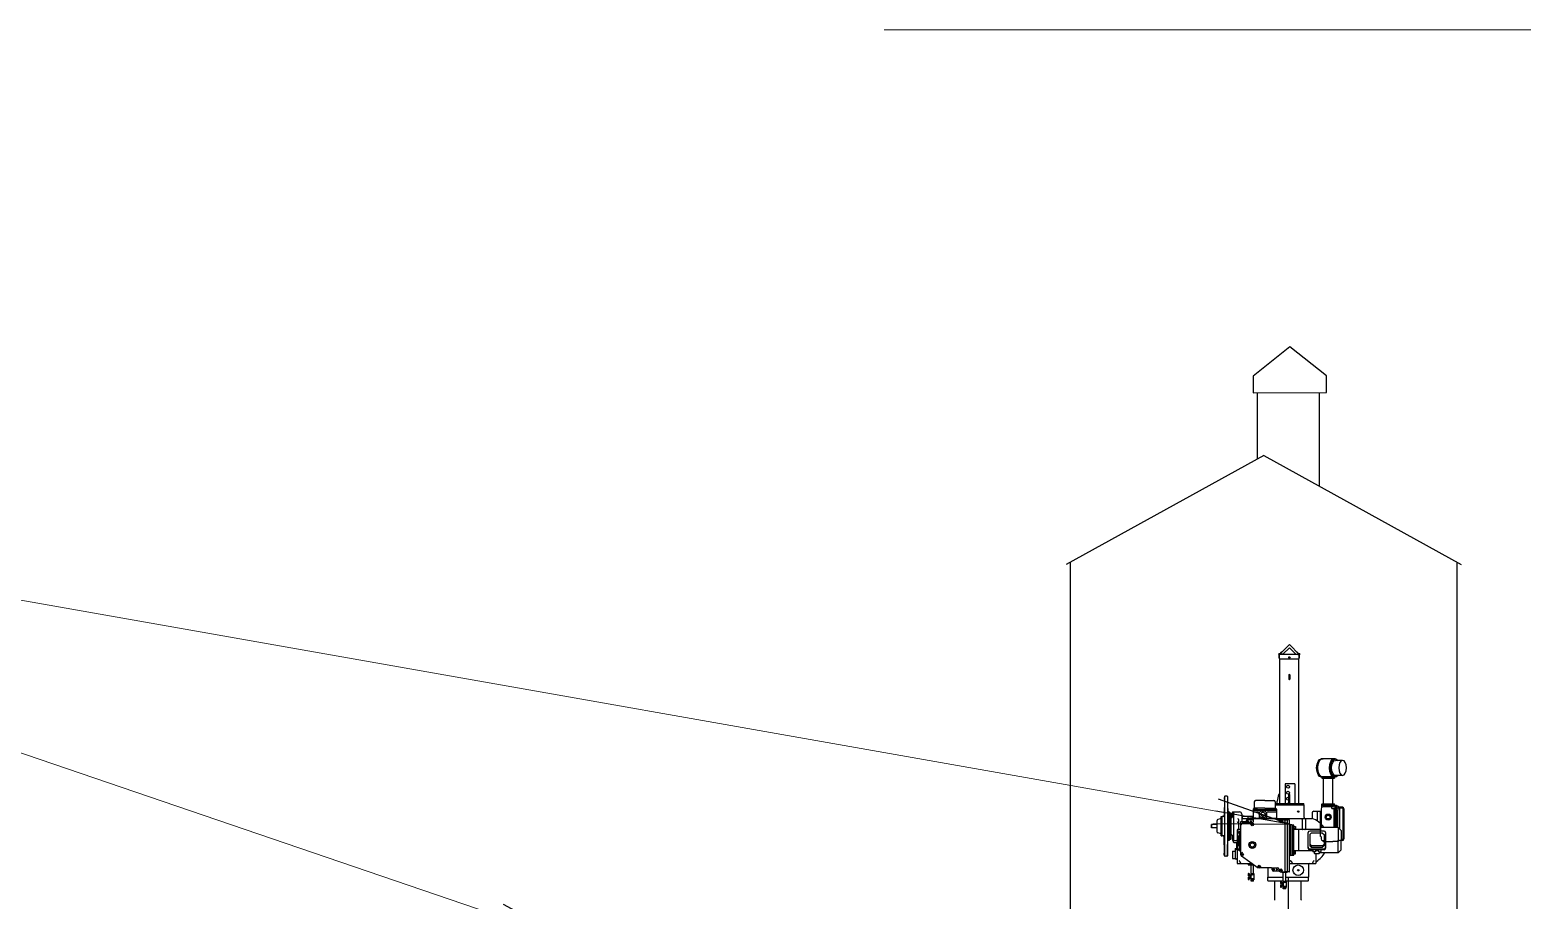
# Model space of a CAD drawing. Header units: millimetres. Extents: x -2078669 to -1085629, y -5987148 to 310365.
# Drawn here: x -1650778 to -1625985, y -4333259 to -4318796 of the extents above; entities that cross this region are included whole.
import ezdxf

# ---------------------------------------------------------------- set-up
doc = ezdxf.new("R2010")
doc.units = ezdxf.units.MM
doc.header["$LTSCALE"] = 500
doc.linetypes.add('SXF_一点短鎖線', pattern=[9.25, 6, -1.5, 0.25, -1.5])
for name, color, linetype, lineweight in [('D-BYP-STRA', 1, 'Continuous', 25), ('D-BYP-STRC', 1, 'Continuous', 13), ('D-TTL-LINE', 7, 'Continuous', 13)]:
    doc.layers.add(name, color=color, linetype=linetype, lineweight=lineweight)
doc.styles.add('MS ゴシック', font='MS Gothic.ttf')
doc.dimstyles.new('DIM-500-F', dxfattribs={"dimscale": 500, "dimtxt": 3.5, "dimasz": 2.5, "dimexe": 0, "dimexo": 2, "dimgap": 0.8, "dimtad": 1, "dimdec": 0, "dimzin": 0, "dimdsep": 46, "dimtxsty": 'MS ゴシック', "dimblk": 'OPEN', "dimcen": 0.1, "dimclrd": 256, "dimclre": 256, "dimclrt": 256, "dimaunit": 1, "dimadec": 4, "dimazin": 0, "dimtfac": 1, "dimtdec": 0, "dimtmove": 2, "dimatfit": 3, "dimldrblk": 'OPEN', "dimfxl": 1, "dimtolj": 1, "dimtzin": 0, "dimlwd": -1, "dimlwe": -1, "dimarcsym": 2})

# ---------------------------------------------------------------- blocks, each defined once
blk = doc.blocks.new('_Open')
at = {"color": 0, "linetype": 'ByBlock', "lineweight": -2}
for p, q in [((-1, 0.167), (0, 0)), ((-1, -0.167), (0, 0)), ((0, 0), (-1, 0))]:
    blk.add_line(p, q, dxfattribs=at)

msp = doc.modelspace()

# ---------------------------------------------------------------- linework, layer by layer
at = {"layer": 'D-BYP-STRA'}
for p, q in [((-1629846.9, -4324062.4, 708000), (-1630455.5, -4324552, 708000)), ((-1629235.5, -4324548.7, 708000), (-1629846.9, -4324062.4, 708000)), ((-1630455.5, -4324552, 708000), (-1630455.5, -4324827, 708000)), ((-1629234.8, -4324823.7, 708000), (-1629235.5, -4324548.7, 708000)), ((-1630455.5, -4324827, 708000), (-1629234.8, -4324823.7, 708000)), ((-1630388.7, -4324826.8, 708000), (-1630388.8, -4325932.1, 708000)), ((-1629358.7, -4324824.6, 708000), (-1629358.8, -4326384.9, 708000)), ((-1630278.5, -4325870.3, 708000), (-1633558.5, -4327683.4, 708000)), ((-1630278.5, -4325870.3, 708000), (-1626998.5, -4327683.4, 708000)), ((-1633490.9, -4334149.6, 708000), (-1633490.9, -4327646.1, 708000)), ((-1627065.9, -4334149.6, 708000), (-1627065.9, -4327646.1, 708000)), ((-1629853.2, -4329010.9, 708000), (-1630017, -4329174.6, 708000)), ((-1630017, -4329174.6, 708000), (-1629975.4, -4329133, 708000)), ((-1630016.2, -4329169.2, 708000), (-1629977.6, -4329130.8, 708000)), ((-1629977.6, -4329130.8, 708000), (-1629975.4, -4329133, 708000)), ((-1629853.2, -4329063.9, 708000), (-1629958.9, -4329169.6, 708000)), ((-1629853.2, -4329010.9, 708000), (-1629689.5, -4329174.6, 708000)), ((-1629853.2, -4329063.9, 708000), (-1629747.5, -4329169.6, 708000)), ((-1629728.9, -4329130.8, 708000), (-1629731.1, -4329133, 708000)), ((-1629689.5, -4329174.6, 708000), (-1629731.1, -4329133, 708000)), ((-1629690.2, -4329169.2, 708000), (-1629728.9, -4329130.8, 708000)), ((-1630020, -4329233.4, 708000), (-1630020, -4329177.2, 708000)), ((-1630017, -4329233.4, 708000), (-1630020, -4329233.4, 708000)), ((-1629992, -4329174.6, 708000), (-1630017, -4329174.6, 708000)), ((-1630017, -4329249.6, 708000), (-1630017, -4329174.6, 708000)), ((-1630017, -4329233.4, 708000), (-1630017, -4329174.8, 708000)), ((-1630017, -4329249.6, 708000), (-1629689.5, -4329249.6, 708000)), ((-1629958.9, -4329169.6, 708000), (-1630011.9, -4329169.6, 708000)), ((-1629697, -4329174.6, 708000), (-1630009.5, -4329174.6, 708000)), ((-1630009.5, -4331652.1, 708000), (-1630009.5, -4329249.6, 708000)), ((-1629987, -4329169.6, 708000), (-1629992, -4329174.6, 708000)), ((-1629747.5, -4329169.6, 708000), (-1629694.5, -4329169.6, 708000)), ((-1629719.5, -4329169.6, 708000), (-1629714.5, -4329174.6, 708000)), ((-1629714.5, -4329174.6, 708000), (-1629689.5, -4329174.6, 708000)), ((-1629697, -4331652.1, 708000), (-1629697, -4329249.6, 708000)), ((-1629689.5, -4329249.6, 708000), (-1629689.5, -4329174.6, 708000)), ((-1629689.5, -4329233.4, 708000), (-1629689.5, -4329174.8, 708000)), ((-1629689.5, -4329233.4, 708000), (-1629686.5, -4329233.4, 708000)), ((-1629686.5, -4329233.4, 708000), (-1629686.5, -4329177.2, 708000)), ((-1629860.7, -4329512.1, 708000), (-1629860.7, -4329587.1, 708000)), ((-1629845.7, -4329512.1, 708000), (-1629845.7, -4329587.1, 708000)), ((-1630017.5, -4330693.4, 708000), (-1630017.5, -4331155.9, 708000)), ((-1630009.5, -4330693.4, 708000), (-1630017.5, -4330693.4, 708000)), ((-1630009.5, -4331155.9, 708000), (-1630009.5, -4330693.4, 708000)), ((-1629305.6, -4330908.5, 708000), (-1629322.4, -4330908.5, 708000)), ((-1629084.8, -4330911, 708000), (-1629305.6, -4330911, 708000)), ((-1628967.9, -4330936, 708000), (-1629088.5, -4330936, 708000)), ((-1630017.5, -4331155.9, 708000), (-1630009.5, -4331155.9, 708000)), ((-1629762.5, -4331324.6, 708000), (-1629925, -4331324.6, 708000)), ((-1629925, -4331324.6, 708000), (-1629925, -4331674.6, 708000)), ((-1629762.5, -4331324.6, 708000), (-1629762.5, -4331674.6, 708000)), ((-1629305.6, -4331213.5, 708000), (-1629323, -4331213.5, 708000)), ((-1629313.2, -4331216, 708000), (-1629313.2, -4331213.5, 708000)), ((-1629313.2, -4331216, 708000), (-1629103.2, -4331216, 708000)), ((-1629313.2, -4331216, 708000), (-1629103.2, -4331216, 708000)), ((-1629313.2, -4331216, 708000), (-1629313.2, -4331231, 708000)), ((-1629310.7, -4331233.5, 708000), (-1629208.2, -4331233.5, 708000)), ((-1629084.8, -4331211, 708000), (-1629305.6, -4331211, 708000)), ((-1629283.2, -4331658.4, 708000), (-1629283.2, -4331235.9, 708000)), ((-1629208.2, -4331233.5, 708000), (-1629105.7, -4331233.5, 708000)), ((-1629133.2, -4331658.4, 708000), (-1629133.2, -4331235.9, 708000)), ((-1629103.2, -4331216, 708000), (-1629103.2, -4331211, 708000)), ((-1629103.2, -4331216, 708000), (-1629103.2, -4331231, 708000)), ((-1628967.9, -4331186, 708000), (-1629088.5, -4331186, 708000)), ((-1630935.7, -4331555.1, 708000), (-1630935.7, -4331584.9, 708000)), ((-1630935.7, -4331555.1, 708000), (-1630930.7, -4331555.1, 708000)), ((-1630935.7, -4331584.9, 708000), (-1630930.7, -4331584.9, 708000)), ((-1630928.7, -4331585.9, 708000), (-1630934.9, -4331848.8, 708000)), ((-1630928.2, -4331537.9, 708000), (-1630928.2, -4332508.2, 708000)), ((-1630890.7, -4331530.4, 708000), (-1630920.7, -4331530.4, 708000)), ((-1630883.2, -4331537.9, 708000), (-1630883.2, -4332522.9, 708000)), ((-1630883.2, -4331590.4, 708000), (-1630875.7, -4331867.9, 708000)), ((-1630435.7, -4331627.1, 708000), (-1630435.7, -4331725.8, 708000)), ((-1630262, -4331604.6, 708000), (-1630413.2, -4331604.6, 708000)), ((-1630262, -4331604.6, 708000), (-1630110.7, -4331604.6, 708000)), ((-1630088.2, -4331627.1, 708000), (-1630088.2, -4331725.8, 708000)), ((-1630034.5, -4331502.1, 708000), (-1630057, -4331614.6, 708000)), ((-1630057, -4331652.1, 708000), (-1630057, -4331614.6, 708000)), ((-1630009.5, -4331502.1, 708000), (-1630034.5, -4331502.1, 708000)), ((-1629860.7, -4331652.1, 708000), (-1629860.7, -4331502.1, 708000)), ((-1629845.7, -4331502.1, 708000), (-1629860.7, -4331502.1, 708000)), ((-1629845.7, -4331614.6, 708000), (-1629860.7, -4331614.6, 708000)), ((-1629845.7, -4331652.1, 708000), (-1629845.7, -4331502.1, 708000)), ((-1630985.7, -4332192.9, 708000), (-1630985.7, -4331867.9, 708000)), ((-1630985.7, -4331867.9, 708000), (-1630970.7, -4331867.9, 708000)), ((-1630970.7, -4332192.9, 708000), (-1630970.7, -4331867.9, 708000)), ((-1630928.2, -4331867.9, 708000), (-1630970.7, -4331867.9, 708000)), ((-1630875.7, -4331867.9, 708000), (-1630883.2, -4331867.9, 708000)), ((-1630868.2, -4332267.9, 708000), (-1630868.2, -4331792.9, 708000)), ((-1630853.2, -4331792.9, 708000), (-1630868.2, -4331792.9, 708000)), ((-1630868.2, -4331875.4, 708000), (-1630868.2, -4332185.4, 708000)), ((-1630853.2, -4331792.9, 708000), (-1630853.2, -4332267.9, 708000)), ((-1630840.7, -4331814.1, 708000), (-1630838.2, -4331811.6, 708000)), ((-1630840.7, -4331814.1, 708000), (-1630840.7, -4332246.6, 708000)), ((-1630828.2, -4331811.6, 708000), (-1630838.2, -4331811.6, 708000)), ((-1630825.7, -4331814.1, 708000), (-1630828.2, -4331811.6, 708000)), ((-1630825.7, -4331814.1, 708000), (-1630825.7, -4332246.6, 708000)), ((-1630798.2, -4331876.6, 708000), (-1630798.2, -4331797.9, 708000)), ((-1630793.2, -4331792.9, 708000), (-1630778.2, -4331792.9, 708000)), ((-1630780.7, -4331792.9, 708000), (-1630780.7, -4332267.9, 708000)), ((-1630780.7, -4331792.9, 708000), (-1630680.7, -4331792.9, 708000)), ((-1630643.2, -4331830.4, 708000), (-1630643.2, -4331864.6, 708000)), ((-1630643.2, -4331864.6, 708000), (-1630643.2, -4331959.6, 708000)), ((-1630635.7, -4331872.1, 708000), (-1630632, -4331872.1, 708000)), ((-1630624.5, -4331862.1, 708000), (-1630455.7, -4331862.1, 708000)), ((-1630624.5, -4331864.6, 708000), (-1630624.5, -4331862.1, 708000)), ((-1630537, -4331862.1, 708000), (-1630455.7, -4331862.1, 708000)), ((-1630537, -4331887.1, 708000), (-1630537, -4331862.1, 708000)), ((-1630455.7, -4331744.6, 708000), (-1630455.7, -4331767.1, 708000)), ((-1630068.2, -4331767.1, 708000), (-1630455.7, -4331767.1, 708000)), ((-1630213.2, -4331767.1, 708000), (-1630455.7, -4331767.1, 708000)), ((-1630455.7, -4331767.1, 708000), (-1630455.7, -4331899.6, 708000)), ((-1630453.2, -4331742.1, 708000), (-1630399.4, -4331742.1, 708000)), ((-1630448.2, -4331792.1, 708000), (-1630380.7, -4331792.1, 708000)), ((-1630444.7, -4331740.2, 708000), (-1630437.3, -4331730.3, 708000)), ((-1630262, -4331729.6, 708000), (-1630435.7, -4331729.6, 708000)), ((-1630433.2, -4331754.6, 708000), (-1630262, -4331754.6, 708000)), ((-1630392.7, -4331735.2, 708000), (-1630401.7, -4331752, 708000)), ((-1630355.7, -4331817.1, 708000), (-1630355.7, -4331899.6, 708000)), ((-1630342.6, -4331829.6, 708000), (-1630341.5, -4331827.8, 708000)), ((-1630341.5, -4331831.5, 708000), (-1630342.6, -4331829.6, 708000)), ((-1630341.5, -4331827.8, 708000), (-1630340.4, -4331825.9, 708000)), ((-1630340.4, -4331833.4, 708000), (-1630341.5, -4331831.5, 708000)), ((-1630336.1, -4331825.9, 708000), (-1630340.4, -4331825.9, 708000)), ((-1630336.1, -4331833.4, 708000), (-1630340.4, -4331833.4, 708000)), ((-1630336.1, -4331825.9, 708000), (-1630335, -4331827.8, 708000)), ((-1630335, -4331831.5, 708000), (-1630336.1, -4331833.4, 708000)), ((-1630335, -4331827.8, 708000), (-1630333.9, -4331829.6, 708000)), ((-1630333.9, -4331829.6, 708000), (-1630335, -4331831.5, 708000)), ((-1630297, -4331782.5, 708000), (-1630295.1, -4331781.4, 708000)), ((-1630297, -4331786.8, 708000), (-1630297, -4331782.5, 708000)), ((-1630295.1, -4331787.9, 708000), (-1630297, -4331786.8, 708000)), ((-1630297, -4331872.5, 708000), (-1630295.1, -4331871.4, 708000)), ((-1630297, -4331872.5, 708000), (-1630297, -4331876.8, 708000)), ((-1630295.1, -4331877.9, 708000), (-1630297, -4331876.8, 708000)), ((-1630295.1, -4331781.4, 708000), (-1630293.2, -4331780.3, 708000)), ((-1630293.2, -4331789, 708000), (-1630295.1, -4331787.9, 708000)), ((-1630295.1, -4331871.4, 708000), (-1630293.2, -4331870.3, 708000)), ((-1630293.2, -4331879, 708000), (-1630295.1, -4331877.9, 708000)), ((-1630293.2, -4331780.3, 708000), (-1630291.4, -4331781.4, 708000)), ((-1630291.4, -4331787.9, 708000), (-1630293.2, -4331789, 708000)), ((-1630293.2, -4331870.3, 708000), (-1630291.4, -4331871.4, 708000)), ((-1630291.4, -4331877.9, 708000), (-1630293.2, -4331879, 708000)), ((-1630291.4, -4331781.4, 708000), (-1630289.5, -4331782.5, 708000)), ((-1630289.5, -4331786.8, 708000), (-1630291.4, -4331787.9, 708000)), ((-1630291.4, -4331871.4, 708000), (-1630289.5, -4331872.5, 708000)), ((-1630289.5, -4331876.8, 708000), (-1630291.4, -4331877.9, 708000)), ((-1630289.5, -4331786.8, 708000), (-1630289.5, -4331782.5, 708000)), ((-1630289.5, -4331872.5, 708000), (-1630289.5, -4331876.8, 708000)), ((-1630262, -4331729.6, 708000), (-1630088.2, -4331729.6, 708000)), ((-1630090.7, -4331754.6, 708000), (-1630262, -4331754.6, 708000)), ((-1630252.6, -4331829.6, 708000), (-1630251.5, -4331827.8, 708000)), ((-1630251.5, -4331831.5, 708000), (-1630252.6, -4331829.6, 708000)), ((-1630251.5, -4331827.8, 708000), (-1630250.4, -4331825.9, 708000)), ((-1630250.4, -4331833.4, 708000), (-1630251.5, -4331831.5, 708000)), ((-1630250.4, -4331825.9, 708000), (-1630246.1, -4331825.9, 708000)), ((-1630250.4, -4331833.4, 708000), (-1630246.1, -4331833.4, 708000)), ((-1630246.1, -4331825.9, 708000), (-1630245, -4331827.8, 708000)), ((-1630245, -4331831.5, 708000), (-1630246.1, -4331833.4, 708000)), ((-1630245, -4331827.8, 708000), (-1630243.9, -4331829.6, 708000)), ((-1630243.9, -4331829.6, 708000), (-1630245, -4331831.5, 708000)), ((-1630230.7, -4331817.1, 708000), (-1630230.7, -4331899.6, 708000)), ((-1630205.7, -4331792.1, 708000), (-1630075.7, -4331792.1, 708000)), ((-1630131.2, -4331735.2, 708000), (-1630122.3, -4331752, 708000)), ((-1630070.7, -4331742.1, 708000), (-1630124.5, -4331742.1, 708000)), ((-1630088.2, -4331652.1, 708000), (-1629613.2, -4331652.1, 708000)), ((-1630088.2, -4331674.6, 708000), (-1629613.2, -4331674.6, 708000)), ((-1630088.2, -4331674.6, 708000), (-1629613.2, -4331674.6, 708000)), ((-1630079.2, -4331740.2, 708000), (-1630086.7, -4331730.3, 708000)), ((-1630068.2, -4331744.6, 708000), (-1630068.2, -4331767.1, 708000)), ((-1630068.2, -4331767.1, 708000), (-1630068.2, -4331899.6, 708000)), ((-1629613.2, -4331674.6, 708000), (-1629613.2, -4331652.1, 708000)), ((-1629613.2, -4331674.6, 708000), (-1629613.2, -4331877.1, 708000)), ((-1629473.2, -4331807.1, 708000), (-1629473.2, -4331899.9, 708000)), ((-1629448.2, -4331782.1, 708000), (-1629388.2, -4331782.1, 708000)), ((-1629388.2, -4331778.4, 708000), (-1629388.2, -4331943.9, 708000)), ((-1629388.2, -4331778.4, 708000), (-1629333.2, -4331778.4, 708000)), ((-1629333.2, -4332052.1, 708000), (-1629333.2, -4331778.4, 708000)), ((-1629325.7, -4331740.9, 708000), (-1629325.7, -4332052.1, 708000)), ((-1629315.7, -4331678.4, 708000), (-1629070.7, -4331678.4, 708000)), ((-1629315.7, -4331715.4, 708000), (-1629315.7, -4331678.4, 708000)), ((-1629313.2, -4331678.4, 708000), (-1629313.2, -4331663.4, 708000)), ((-1629313.2, -4331678.4, 708000), (-1629103.2, -4331678.4, 708000)), ((-1629313.2, -4331678.4, 708000), (-1629103.2, -4331678.4, 708000)), ((-1629310.7, -4331660.9, 708000), (-1629208.2, -4331660.9, 708000)), ((-1629145.7, -4331710.9, 708000), (-1629295.7, -4331710.9, 708000)), ((-1629208.2, -4331660.9, 708000), (-1629105.7, -4331660.9, 708000)), ((-1629088.2, -4331697.1, 708000), (-1629145.7, -4331710.9, 708000)), ((-1629145.7, -4331737.6, 708000), (-1629145.7, -4331710.9, 708000)), ((-1629088.2, -4331723.8, 708000), (-1629145.7, -4331737.6, 708000)), ((-1629145.7, -4331737.6, 708000), (-1629108.2, -4331737.6, 708000)), ((-1629108.2, -4331737.6, 708000), (-1629088.2, -4331723.8, 708000)), ((-1629108.2, -4332052.1, 708000), (-1629108.2, -4331737.6, 708000)), ((-1629103.2, -4331678.4, 708000), (-1629103.2, -4331663.4, 708000)), ((-1629102.4, -4331689.6, 708000), (-1629102.4, -4331678.4, 708000)), ((-1629070.7, -4331697.1, 708000), (-1629094.9, -4331697.1, 708000)), ((-1629088.2, -4332052.1, 708000), (-1629088.2, -4331697.1, 708000)), ((-1629070.7, -4332052.1, 708000), (-1629070.7, -4331678.4, 708000)), ((-1629070.7, -4332034, 708000), (-1629070.7, -4331697.1, 708000)), ((-1629043.2, -4331697.1, 708000), (-1629070.7, -4331697.1, 708000)), ((-1628970.7, -4331728.4, 708000), (-1629070.7, -4331728.4, 708000)), ((-1629055.7, -4331759.6, 708000), (-1629055.7, -4332052.1, 708000)), ((-1629042.6, -4331760.1, 708000), (-1629053.2, -4331763, 708000)), ((-1629040.7, -4331757.7, 708000), (-1629040.7, -4331699.6, 708000)), ((-1629020.7, -4331715.9, 708000), (-1629040.7, -4331705.2, 708000)), ((-1629020.7, -4331715.9, 708000), (-1629020.7, -4332070, 708000)), ((-1628970.7, -4331715.9, 708000), (-1629020.7, -4331715.9, 708000)), ((-1628958.2, -4332240.9, 708000), (-1628958.2, -4331740.9, 708000)), ((-1628945.7, -4331740.9, 708000), (-1628945.7, -4332034, 708000)), ((-1631053.2, -4332002.9, 708000), (-1631145.2, -4332002.9, 708000)), ((-1631145.2, -4332057.9, 708000), (-1631145.2, -4332002.9, 708000)), ((-1631053.2, -4332057.9, 708000), (-1631145.2, -4332057.9, 708000)), ((-1631053.2, -4332127.7, 708000), (-1631053.2, -4331933.1, 708000)), ((-1631003.2, -4331907.9, 708000), (-1631042.2, -4331918.6, 708000)), ((-1630990.7, -4331907.9, 708000), (-1631003.2, -4331907.9, 708000)), ((-1630970.7, -4332192.9, 708000), (-1630970.7, -4332053.3, 708000)), ((-1630853.2, -4332001.6, 708000), (-1630845.7, -4332001.6, 708000)), ((-1630853.2, -4332059.1, 708000), (-1630845.7, -4332059.1, 708000)), ((-1630845.7, -4331926.6, 708000), (-1630843.2, -4331924.1, 708000)), ((-1630845.7, -4331926.6, 708000), (-1630845.7, -4332134.1, 708000)), ((-1630843.2, -4331924.1, 708000), (-1630840.7, -4331924.1, 708000)), ((-1630825.7, -4332174.1, 708000), (-1630825.7, -4331886.6, 708000)), ((-1630808.2, -4331886.6, 708000), (-1630825.7, -4331886.6, 708000)), ((-1630718.2, -4332096.3, 708000), (-1630718.2, -4332649.6, 708000)), ((-1630705.7, -4331965.4, 708000), (-1630703.2, -4331965.4, 708000)), ((-1630705.7, -4332083.8, 708000), (-1630696.9, -4332083.8, 708000)), ((-1630698.2, -4331918.2, 708000), (-1630698.2, -4332079.6, 708000)), ((-1630697.2, -4332118.4, 708000), (-1630698.2, -4332119.4, 708000)), ((-1630698.2, -4332119.4, 708000), (-1630698.2, -4332142.4, 708000)), ((-1630683.2, -4332118.4, 708000), (-1630697.2, -4332118.4, 708000)), ((-1630697.2, -4332118.4, 708000), (-1630697.2, -4332143.4, 708000)), ((-1630663.2, -4332087.1, 708000), (-1630690.7, -4332087.1, 708000)), ((-1630683.2, -4332114.6, 708000), (-1630680.7, -4332112.1, 708000)), ((-1630683.2, -4332434.6, 708000), (-1630683.2, -4332114.6, 708000)), ((-1630680.7, -4332112.1, 708000), (-1630668.2, -4332112.1, 708000)), ((-1630668.2, -4332109.6, 708000), (-1630668.2, -4332439.6, 708000)), ((-1630663.2, -4331959.6, 708000), (-1630663.2, -4332499.6, 708000)), ((-1630575.7, -4331959.6, 708000), (-1630663.2, -4331959.6, 708000)), ((-1630618.2, -4331899.6, 708000), (-1630455.7, -4331899.6, 708000)), ((-1630473.2, -4331974.6, 708000), (-1630608.2, -4331974.6, 708000)), ((-1630575.7, -4331959.6, 708000), (-1630575.7, -4331967.1, 708000)), ((-1630568.2, -4331944.6, 708000), (-1630568.2, -4331959.6, 708000)), ((-1630568.2, -4331962.1, 708000), (-1630568.2, -4331959.6, 708000)), ((-1630468.2, -4331924.6, 708000), (-1630548.2, -4331924.6, 708000)), ((-1630068.2, -4331899.6, 708000), (-1630455.7, -4331899.6, 708000)), ((-1630455.7, -4331899.6, 708000), (-1630068.2, -4331899.6, 708000)), ((-1630455.7, -4331899.6, 708000), (-1630068.2, -4331899.6, 708000)), ((-1630455.7, -4331899.6, 708000), (-1630455.7, -4331957.1, 708000)), ((-1630068.2, -4331899.6, 708000), (-1629474, -4331899.6, 708000)), ((-1630068.2, -4331899.6, 708000), (-1630068.2, -4331912.1, 708000)), ((-1630055.7, -4331924.6, 708000), (-1629888.2, -4331924.6, 708000)), ((-1629930.7, -4331932.1, 708000), (-1629930.7, -4332779.6, 708000)), ((-1629925.7, -4331932.1, 708000), (-1629925.7, -4332779.6, 708000)), ((-1629888.2, -4331924.6, 708000), (-1629888.2, -4332787.1, 708000)), ((-1629855.7, -4331924.6, 708000), (-1629888.2, -4331924.6, 708000)), ((-1629850.7, -4332782.1, 708000), (-1629850.7, -4331929.6, 708000)), ((-1629843.2, -4332004.6, 708000), (-1629840.7, -4332004.6, 708000)), ((-1629840.7, -4332004.6, 708000), (-1629840.7, -4332519.6, 708000)), ((-1629810.7, -4332005.9, 708000), (-1629840.7, -4332005.9, 708000)), ((-1629840.7, -4332099.6, 708000), (-1629840.7, -4332005.9, 708000)), ((-1629810.7, -4332005.9, 708000), (-1629808.2, -4332008.4, 708000)), ((-1629808.2, -4332008.4, 708000), (-1629808.2, -4332515.9, 708000)), ((-1629778.2, -4332012.1, 708000), (-1629808.2, -4332012.1, 708000)), ((-1629808.2, -4332512.1, 708000), (-1629808.2, -4332012.1, 708000)), ((-1629778.2, -4332512.1, 708000), (-1629778.2, -4332012.1, 708000)), ((-1629778.2, -4332035.9, 708000), (-1629754.7, -4332035.9, 708000)), ((-1629778.2, -4332075.9, 708000), (-1629778.2, -4332035.9, 708000)), ((-1629754.7, -4332075.9, 708000), (-1629778.2, -4332075.9, 708000)), ((-1629333.2, -4332087.1, 708000), (-1629778.2, -4332087.1, 708000)), ((-1629754.7, -4332035.9, 708000), (-1629753.2, -4332037.4, 708000)), ((-1629754.7, -4332035.9, 708000), (-1629754.7, -4332075.9, 708000)), ((-1629753.2, -4332074.4, 708000), (-1629754.7, -4332075.9, 708000)), ((-1629753.2, -4332037.4, 708000), (-1629753.2, -4332074.4, 708000)), ((-1629703.2, -4332087.1, 708000), (-1629703.2, -4332437.1, 708000)), ((-1629640.7, -4331918.2, 708000), (-1629640.7, -4332079.6, 708000)), ((-1629593.2, -4332087.1, 708000), (-1629633.2, -4332087.1, 708000)), ((-1629585.7, -4331918.2, 708000), (-1629585.7, -4332079.6, 708000)), ((-1629277, -4332112.1, 708000), (-1629514.5, -4332112.1, 708000)), ((-1629333.2, -4332200.9, 708000), (-1629333.2, -4332052.1, 708000)), ((-1629039.5, -4332052.1, 708000), (-1629333.2, -4332052.1, 708000)), ((-1629333.2, -4332052.1, 708000), (-1629333.2, -4332112.1, 708000)), ((-1629039.5, -4332052.1, 708000), (-1628989.5, -4332099.6, 708000)), ((-1629039.5, -4332052.1, 708000), (-1629039.5, -4332262.1, 708000)), ((-1628989.5, -4332099.6, 708000), (-1628989.5, -4332262.1, 708000)), ((-1628945.7, -4332034, 708000), (-1628945.7, -4332240.9, 708000)), ((-1631003.2, -4332152.9, 708000), (-1631042.2, -4332142.2, 708000)), ((-1630990.7, -4332152.9, 708000), (-1631003.2, -4332152.9, 708000)), ((-1630985.7, -4332192.9, 708000), (-1630970.7, -4332192.9, 708000)), ((-1630928.2, -4332192.9, 708000), (-1630970.7, -4332192.9, 708000)), ((-1630928.7, -4332474.9, 708000), (-1630934.9, -4332212, 708000)), ((-1630883.2, -4332470.4, 708000), (-1630875.7, -4332192.9, 708000)), ((-1630875.7, -4332192.9, 708000), (-1630883.2, -4332192.9, 708000)), ((-1630853.2, -4332267.9, 708000), (-1630868.2, -4332267.9, 708000)), ((-1630845.7, -4332134.1, 708000), (-1630843.2, -4332136.6, 708000)), ((-1630843.2, -4332136.6, 708000), (-1630840.7, -4332136.6, 708000)), ((-1630840.7, -4332246.6, 708000), (-1630838.2, -4332249.1, 708000)), ((-1630828.2, -4332249.1, 708000), (-1630838.2, -4332249.1, 708000)), ((-1630825.7, -4332246.6, 708000), (-1630828.2, -4332249.1, 708000)), ((-1630808.2, -4332174.1, 708000), (-1630825.7, -4332174.1, 708000)), ((-1630798.2, -4332184.1, 708000), (-1630798.2, -4332262.9, 708000)), ((-1630793.2, -4332267.9, 708000), (-1630778.2, -4332267.9, 708000)), ((-1630780.7, -4332267.9, 708000), (-1630729.3, -4332267.9, 708000)), ((-1630778.2, -4332297.1, 708000), (-1630778.2, -4332267.9, 708000)), ((-1630725.7, -4332304.6, 708000), (-1630770.7, -4332304.6, 708000)), ((-1630730.7, -4332305.9, 708000), (-1630730.7, -4332418.4, 708000)), ((-1630700.7, -4332215.9, 708000), (-1630703.2, -4332218.4, 708000)), ((-1630703.2, -4332330.9, 708000), (-1630703.2, -4332218.4, 708000)), ((-1630703.2, -4332330.9, 708000), (-1630700.7, -4332333.4, 708000)), ((-1630688.2, -4332215.9, 708000), (-1630700.7, -4332215.9, 708000)), ((-1630688.2, -4332333.4, 708000), (-1630700.7, -4332333.4, 708000)), ((-1630698.2, -4332142.4, 708000), (-1630697.2, -4332143.4, 708000)), ((-1630697.2, -4332143.4, 708000), (-1630683.2, -4332143.4, 708000)), ((-1630695, -4332190.3, 708000), (-1630695.7, -4332191, 708000)), ((-1630695.7, -4332191, 708000), (-1630695.7, -4332210.8, 708000)), ((-1630695.7, -4332210.8, 708000), (-1630695, -4332211.5, 708000)), ((-1630695, -4332337.8, 708000), (-1630695.7, -4332338.5, 708000)), ((-1630695.7, -4332338.5, 708000), (-1630695.7, -4332358.3, 708000)), ((-1630695.7, -4332358.3, 708000), (-1630695, -4332359, 708000)), ((-1630695, -4332190.3, 708000), (-1630683.2, -4332190.3, 708000)), ((-1630695, -4332190.3, 708000), (-1630695, -4332211.5, 708000)), ((-1630695, -4332211.5, 708000), (-1630683.2, -4332211.5, 708000)), ((-1630695, -4332337.8, 708000), (-1630683.2, -4332337.8, 708000)), ((-1630695, -4332337.8, 708000), (-1630695, -4332359, 708000)), ((-1630695, -4332359, 708000), (-1630683.2, -4332359, 708000)), ((-1629539.5, -4332395.5, 708000), (-1629539.5, -4332137.1, 708000)), ((-1629514.5, -4332168.4, 708000), (-1629489.5, -4332143.4, 708000)), ((-1629514.5, -4332168.4, 708000), (-1629514.5, -4332355.9, 708000)), ((-1629514.5, -4332330.9, 708000), (-1629489.5, -4332355.9, 708000)), ((-1629514.5, -4332355.9, 708000), (-1629489.5, -4332380.9, 708000)), ((-1629302, -4332143.4, 708000), (-1629489.5, -4332143.4, 708000)), ((-1629302, -4332355.9, 708000), (-1629489.5, -4332355.9, 708000)), ((-1629489.5, -4332355.9, 708000), (-1629489.5, -4332380.9, 708000)), ((-1629325.7, -4332208.4, 708000), (-1629325.7, -4332240.9, 708000)), ((-1629302, -4332143.4, 708000), (-1629277, -4332168.4, 708000)), ((-1629277, -4332330.9, 708000), (-1629302, -4332355.9, 708000)), ((-1629302, -4332355.9, 708000), (-1629302, -4332380.9, 708000)), ((-1629277, -4332355.9, 708000), (-1629302, -4332380.9, 708000)), ((-1629290.7, -4332270.9, 708000), (-1629295.7, -4332270.9, 708000)), ((-1629283.2, -4332290.9, 708000), (-1629283.2, -4332278.4, 708000)), ((-1629133.2, -4332290.9, 708000), (-1629283.2, -4332290.9, 708000)), ((-1629277, -4332168.4, 708000), (-1629277, -4332355.9, 708000)), ((-1629252, -4332137.1, 708000), (-1629252, -4332395.5, 708000)), ((-1629054.5, -4332284.6, 708000), (-1629127, -4332284.6, 708000)), ((-1629043.2, -4332284.6, 708000), (-1629054.5, -4332284.6, 708000)), ((-1629020.7, -4332265.9, 708000), (-1629040.7, -4332276.6, 708000)), ((-1629040.7, -4332276.6, 708000), (-1629040.7, -4332282.1, 708000)), ((-1629039.5, -4332472.1, 708000), (-1629039.5, -4332262.1, 708000)), ((-1628989.5, -4332265.9, 708000), (-1629020.7, -4332265.9, 708000)), ((-1628970.7, -4332253.4, 708000), (-1628989.5, -4332253.4, 708000)), ((-1628989.5, -4332424.6, 708000), (-1628989.5, -4332262.1, 708000)), ((-1628970.7, -4332265.9, 708000), (-1628989.5, -4332265.9, 708000)), ((-1630935.7, -4332475.9, 708000), (-1630930.7, -4332475.9, 708000)), ((-1630935.7, -4332505.7, 708000), (-1630935.7, -4332475.9, 708000)), ((-1630935.7, -4332505.7, 708000), (-1630930.7, -4332505.7, 708000)), ((-1630928.2, -4332522.9, 708000), (-1630928.2, -4332470.4, 708000)), ((-1630890.7, -4332530.4, 708000), (-1630920.7, -4332530.4, 708000)), ((-1630883.2, -4332522.9, 708000), (-1630883.2, -4332470.4, 708000)), ((-1630795.7, -4332447.1, 708000), (-1630795.7, -4332564.6, 708000)), ((-1630795.7, -4332447.1, 708000), (-1630753.2, -4332447.1, 708000)), ((-1630795.7, -4332564.6, 708000), (-1630753.2, -4332564.6, 708000)), ((-1630753.2, -4332399.6, 708000), (-1630753.2, -4332574.6, 708000)), ((-1630753.2, -4332399.6, 708000), (-1630730.7, -4332399.6, 708000)), ((-1630753.2, -4332574.6, 708000), (-1630730.7, -4332574.6, 708000)), ((-1630697.2, -4332405.9, 708000), (-1630698.2, -4332406.9, 708000)), ((-1630698.2, -4332406.9, 708000), (-1630698.2, -4332429.9, 708000)), ((-1630698.2, -4332429.9, 708000), (-1630697.2, -4332430.9, 708000)), ((-1630683.2, -4332405.9, 708000), (-1630697.2, -4332405.9, 708000)), ((-1630697.2, -4332405.9, 708000), (-1630697.2, -4332430.9, 708000)), ((-1630697.2, -4332430.9, 708000), (-1630683.2, -4332430.9, 708000)), ((-1630683.2, -4332434.6, 708000), (-1630680.7, -4332437.1, 708000)), ((-1630680.7, -4332437.1, 708000), (-1630668.2, -4332437.1, 708000)), ((-1630650.5, -4332524.2, 708000), (-1630373, -4332719.2, 708000)), ((-1629843.2, -4332519.6, 708000), (-1629840.7, -4332519.6, 708000)), ((-1629810.7, -4332518.4, 708000), (-1629840.7, -4332518.4, 708000)), ((-1629808.2, -4332515.9, 708000), (-1629810.7, -4332518.4, 708000)), ((-1629808.2, -4332512.1, 708000), (-1629778.2, -4332512.1, 708000)), ((-1629462.2, -4332437.1, 708000), (-1629778.2, -4332437.1, 708000)), ((-1629754.7, -4332448.4, 708000), (-1629778.2, -4332448.4, 708000)), ((-1629778.2, -4332448.4, 708000), (-1629778.2, -4332488.4, 708000)), ((-1629778.2, -4332488.4, 708000), (-1629754.7, -4332488.4, 708000)), ((-1629754.7, -4332488.4, 708000), (-1629754.7, -4332448.4, 708000)), ((-1629753.2, -4332449.9, 708000), (-1629754.7, -4332448.4, 708000)), ((-1629754.7, -4332488.4, 708000), (-1629753.2, -4332486.9, 708000)), ((-1629753.2, -4332486.9, 708000), (-1629753.2, -4332449.9, 708000)), ((-1629514.5, -4332405.5, 708000), (-1629277, -4332405.5, 708000)), ((-1629277, -4332420.5, 708000), (-1629514.5, -4332420.5, 708000)), ((-1629489.5, -4332380.9, 708000), (-1629302, -4332380.9, 708000)), ((-1629463.5, -4332420.5, 708000), (-1629461, -4332452.4, 708000)), ((-1629424.2, -4332455.9, 708000), (-1629457.3, -4332455.9, 708000)), ((-1629440.7, -4332455.9, 708000), (-1629438.8, -4332480.2, 708000)), ((-1629360.1, -4332487.1, 708000), (-1629431.3, -4332487.1, 708000)), ((-1629417.9, -4332420.5, 708000), (-1629420.4, -4332452.4, 708000)), ((-1629372.2, -4332437.1, 708000), (-1629419.2, -4332437.1, 708000)), ((-1629413.2, -4332487.1, 708000), (-1629413.2, -4332649.6, 708000)), ((-1629373.6, -4332420.5, 708000), (-1629371, -4332452.4, 708000)), ((-1629367.3, -4332455.9, 708000), (-1629334.2, -4332455.9, 708000)), ((-1629350.7, -4332455.9, 708000), (-1629352.7, -4332480.2, 708000)), ((-1629333.2, -4332472.1, 708000), (-1629333.2, -4332455.8, 708000)), ((-1629039.5, -4332472.1, 708000), (-1629333.2, -4332472.1, 708000)), ((-1629327.9, -4332420.5, 708000), (-1629330.5, -4332452.4, 708000)), ((-1629039.5, -4332472.1, 708000), (-1628989.5, -4332424.6, 708000)), ((-1630718.2, -4332649.6, 708000), (-1630468.2, -4332649.6, 708000)), ((-1630537, -4332662.1, 708000), (-1630537, -4332669.6, 708000)), ((-1630537, -4332669.6, 708000), (-1630443.5, -4332669.6, 708000)), ((-1630535.7, -4332819.2, 708000), (-1630535.7, -4332841.2, 708000)), ((-1630533.3, -4332816.7, 708000), (-1630518.2, -4332816.1, 708000)), ((-1630530.9, -4332843.8, 708000), (-1630516.9, -4332843.8, 708000)), ((-1630512.2, -4332840.8, 708000), (-1630518.2, -4332816.1, 708000)), ((-1630512.2, -4332840.8, 708000), (-1630512.2, -4332891.5, 708000)), ((-1630512.2, -4332840.8, 708000), (-1630507, -4332841, 708000)), ((-1630507, -4332836.1, 708000), (-1630507, -4332848.6, 708000)), ((-1630507, -4332836.1, 708000), (-1630483.9, -4332836.1, 708000)), ((-1630507, -4332841.5, 708000), (-1630483.9, -4332841.5, 708000)), ((-1630507, -4332848.6, 708000), (-1630481.7, -4332848.6, 708000)), ((-1630502, -4332848.6, 708000), (-1630502, -4332891.1, 708000)), ((-1630502, -4332850.5, 708000), (-1630498, -4332850.5, 708000)), ((-1630498, -4332850.5, 708000), (-1630498, -4332881.8, 708000)), ((-1630498, -4332852.4, 708000), (-1630494.5, -4332852.4, 708000)), ((-1630494.5, -4332813.6, 708000), (-1630442, -4332813.6, 708000)), ((-1630494.5, -4332813.6, 708000), (-1630494.5, -4332836.1, 708000)), ((-1630494.5, -4332848.6, 708000), (-1630494.5, -4332923.6, 708000)), ((-1630489.9, -4332813.6, 708000), (-1630489.9, -4332669.6, 708000)), ((-1630489.9, -4332813.6, 708000), (-1630446.6, -4332813.6, 708000)), ((-1630483.9, -4332836.1, 708000), (-1630483.9, -4332848.6, 708000)), ((-1630468.2, -4332833.6, 708000), (-1630468.2, -4332813.6, 708000)), ((-1630446.6, -4332813.6, 708000), (-1630446.6, -4332669.6, 708000)), ((-1630442, -4332813.6, 708000), (-1630442, -4332923.6, 708000)), ((-1630150.7, -4332724.6, 708000), (-1630355.7, -4332724.6, 708000)), ((-1630212.5, -4332724.6, 708000), (-1630212.5, -4332874.6, 708000)), ((-1630150.7, -4332724.6, 708000), (-1630043.2, -4332724.6, 708000)), ((-1630138.2, -4332754.6, 708000), (-1630138.2, -4332737.1, 708000)), ((-1630028.8, -4332774.6, 708000), (-1630118.2, -4332774.6, 708000)), ((-1630025.7, -4332742.1, 708000), (-1630025.7, -4332757.1, 708000)), ((-1629995.7, -4332787.1, 708000), (-1629888.2, -4332787.1, 708000)), ((-1629975.7, -4332802.1, 708000), (-1629975.7, -4332794.6, 708000)), ((-1629888.2, -4332802.1, 708000), (-1629975.7, -4332802.1, 708000)), ((-1629953.6, -4332941.1, 708000), (-1629953.6, -4332802.1, 708000)), ((-1629888.2, -4332787.1, 708000), (-1629925.7, -4332787.1, 708000)), ((-1629910.4, -4332941.1, 708000), (-1629910.4, -4332802.1, 708000)), ((-1629855.7, -4332787.1, 708000), (-1629888.2, -4332787.1, 708000)), ((-1629888.2, -4332802.1, 708000), (-1629888.2, -4332787.1, 708000)), ((-1629855.7, -4332787.1, 708000), (-1629888.2, -4332787.1, 708000)), ((-1629850.7, -4332649.6, 708000), (-1629413.2, -4332649.6, 708000)), ((-1629537.5, -4332672.1, 708000), (-1629537.5, -4332874.6, 708000)), ((-1630535.7, -4332891.1, 708000), (-1630535.7, -4332913.1, 708000)), ((-1630533.3, -4332915.6, 708000), (-1630518.2, -4332916.1, 708000)), ((-1630530.9, -4332888.5, 708000), (-1630516.9, -4332888.5, 708000)), ((-1630512.2, -4332891.5, 708000), (-1630518.2, -4332916.1, 708000)), ((-1630512.2, -4332891.5, 708000), (-1630502, -4332891.1, 708000)), ((-1630502, -4332881.8, 708000), (-1630498, -4332881.8, 708000)), ((-1630498, -4332879.9, 708000), (-1630494.5, -4332879.9, 708000)), ((-1630494.5, -4332923.6, 708000), (-1630442, -4332923.6, 708000)), ((-1630447, -4332923.6, 708000), (-1630489.4, -4332923.6, 708000)), ((-1630468.2, -4332923.6, 708000), (-1630489.4, -4332946.1, 708000)), ((-1630489.4, -4332923.6, 708000), (-1630468.2, -4332946.1, 708000)), ((-1630489.4, -4332946.1, 708000), (-1630489.4, -4332923.6, 708000)), ((-1630447, -4332946.1, 708000), (-1630489.4, -4332946.1, 708000)), ((-1630468.2, -4332903.6, 708000), (-1630468.2, -4332923.6, 708000)), ((-1630447, -4332923.6, 708000), (-1630468.2, -4332946.1, 708000)), ((-1630447, -4332946.1, 708000), (-1630468.2, -4332923.6, 708000)), ((-1630447, -4332946.1, 708000), (-1630447, -4332923.6, 708000)), ((-1630212.5, -4332874.6, 708000), (-1629953.6, -4332874.6, 708000)), ((-1630212.5, -4332932.1, 708000), (-1630212.5, -4332874.6, 708000)), ((-1630207.5, -4332937.1, 708000), (-1629953.6, -4332937.1, 708000)), ((-1630093.7, -4333255.1, 708000), (-1630093.7, -4332949.6, 708000)), ((-1629999.5, -4332946.7, 708000), (-1629999.5, -4332968.7, 708000)), ((-1629999.5, -4333018.6, 708000), (-1629999.5, -4333040.6, 708000)), ((-1629997.1, -4332944.2, 708000), (-1629982, -4332943.6, 708000)), ((-1629997.1, -4333043.1, 708000), (-1629982, -4333043.6, 708000)), ((-1629994.6, -4332971.3, 708000), (-1629980.6, -4332971.3, 708000)), ((-1629994.6, -4333016, 708000), (-1629980.6, -4333016, 708000)), ((-1629976, -4332968.3, 708000), (-1629982, -4332943.6, 708000)), ((-1629976, -4333019, 708000), (-1629982, -4333043.6, 708000)), ((-1629976, -4332968.3, 708000), (-1629970.7, -4332968.5, 708000)), ((-1629976, -4332968.3, 708000), (-1629976, -4333019, 708000)), ((-1629976, -4333019, 708000), (-1629965.7, -4333018.6, 708000)), ((-1629970.7, -4332963.6, 708000), (-1629970.7, -4332976.1, 708000)), ((-1629970.7, -4332963.6, 708000), (-1629947.7, -4332963.6, 708000)), ((-1629970.7, -4332969, 708000), (-1629947.7, -4332969, 708000)), ((-1629970.7, -4332976.1, 708000), (-1629945.4, -4332976.1, 708000)), ((-1629965.7, -4332976.1, 708000), (-1629965.7, -4333018.6, 708000)), ((-1629965.7, -4332978, 708000), (-1629961.7, -4332978, 708000)), ((-1629965.7, -4333009.3, 708000), (-1629961.7, -4333009.3, 708000)), ((-1629961.7, -4332978, 708000), (-1629961.7, -4333009.3, 708000)), ((-1629961.7, -4332979.9, 708000), (-1629958.2, -4332979.9, 708000)), ((-1629961.7, -4333007.4, 708000), (-1629958.2, -4333007.4, 708000)), ((-1629958.2, -4332941.1, 708000), (-1629958.2, -4332963.6, 708000)), ((-1629958.2, -4332941.1, 708000), (-1629905.7, -4332941.1, 708000)), ((-1629958.2, -4332976.1, 708000), (-1629958.2, -4333051.1, 708000)), ((-1629958.2, -4333051.1, 708000), (-1629905.7, -4333051.1, 708000)), ((-1629953.6, -4332941.1, 708000), (-1629910.4, -4332941.1, 708000)), ((-1629953.2, -4333051.1, 708000), (-1629932, -4333073.6, 708000)), ((-1629932, -4333051.1, 708000), (-1629953.2, -4333073.6, 708000)), ((-1629910.8, -4333051.1, 708000), (-1629953.2, -4333051.1, 708000)), ((-1629953.2, -4333073.6, 708000), (-1629953.2, -4333051.1, 708000)), ((-1629910.8, -4333073.6, 708000), (-1629953.2, -4333073.6, 708000)), ((-1629947.7, -4332963.6, 708000), (-1629947.7, -4332976.1, 708000)), ((-1629932, -4332961.1, 708000), (-1629932, -4332941.1, 708000)), ((-1629932, -4333031.1, 708000), (-1629932, -4333051.1, 708000)), ((-1629910.8, -4333073.6, 708000), (-1629932, -4333051.1, 708000)), ((-1629910.8, -4333051.1, 708000), (-1629932, -4333073.6, 708000)), ((-1629910.8, -4333073.6, 708000), (-1629910.8, -4333051.1, 708000)), ((-1629910.4, -4332874.6, 708000), (-1629537.5, -4332874.6, 708000)), ((-1629910.4, -4332937.1, 708000), (-1629542.5, -4332937.1, 708000)), ((-1629905.7, -4332941.1, 708000), (-1629905.7, -4333051.1, 708000)), ((-1629656.2, -4333255.1, 708000), (-1629656.2, -4332949.6, 708000)), ((-1629537.5, -4332932.1, 708000), (-1629537.5, -4332874.6, 708000)), ((-1630094.1, -4333259.1, 708000), (-1630093.7, -4333257.1, 708000)), ((-1630093.7, -4333257.1, 708000), (-1630093.7, -4333255.1, 708000))]:
    msp.add_line(p, q, dxfattribs=at)
at = {"layer": 'D-BYP-STRA', "linetype": 'SXF_一点短鎖線'}
msp.add_line((-1629875, -4332887.2, 708000), (-1629875, -4346649.6, 708000), dxfattribs=at)
at = {"layer": 'D-BYP-STRA'}
for centre, radius in [((-1630022.7, -4329170.5, 708000), 3.75), ((-1629853.2, -4329224.6, 708000), 11.2), ((-1629683.7, -4329170.5, 708000), 3.75), ((-1629875, -4331374.6, 708000), 25), ((-1629875, -4331474.6, 708000), 25), ((-1629875, -4331574.6, 708000), 25), ((-1630293.2, -4331829.6, 708000), 62.5), ((-1630293.2, -4331829.6, 708000), 60), ((-1630338.2, -4331829.6, 708000), 8.75), ((-1630293.2, -4331829.6, 708000), 34), ((-1630293.2, -4331784.6, 708000), 8.75), ((-1630293.2, -4331874.6, 708000), 8.75), ((-1630248.2, -4331829.6, 708000), 8.75), ((-1629705.7, -4331787.1, 708000), 12.2), ((-1629705.7, -4331787.1, 708000), 10.7), ((-1629208.2, -4331878.4, 708000), 50), ((-1629208.2, -4331878.4, 708000), 33.1), ((-1629208.2, -4331878.4, 708000), 30.6), ((-1630543.2, -4331949.6, 708000), 10), ((-1630543.2, -4331949.6, 708000), 8.25), ((-1630493.2, -4331949.6, 708000), 7.5), ((-1630468.2, -4332004.6, 708000), 17.5), ((-1630468.2, -4332004.6, 708000), 11.2), ((-1629995.7, -4331954.6, 708000), 17.5), ((-1629995.7, -4331954.6, 708000), 11.2), ((-1630468.2, -4332342.1, 708000), 56.2), ((-1630468.2, -4332342.1, 708000), 37.5), ((-1630468.2, -4332342.1, 708000), 35), ((-1630633.2, -4332499.6, 708000), 17.5), ((-1630633.2, -4332499.6, 708000), 11.2), ((-1630355.7, -4332694.6, 708000), 17.5), ((-1630355.7, -4332694.6, 708000), 11.2), ((-1630113.2, -4332749.6, 708000), 10), ((-1630113.2, -4332749.6, 708000), 8.25), ((-1630063.2, -4332749.6, 708000), 7.5), ((-1629995.7, -4332757.1, 708000), 17.5), ((-1629995.7, -4332757.1, 708000), 11.2), ((-1629705.7, -4332762.1, 708000), 87.5), ((-1629705.7, -4332762.1, 708000), 12.2), ((-1629705.7, -4332762.1, 708000), 10.7)]:
    msp.add_circle(centre, radius, dxfattribs=at)
for centre, radius, start, end in [((-1630022.7, -4329170.5, 708000), 7.12, 14.92809, 12.20129), ((-1629683.7, -4329170.5, 708000), 7.12, 167.79871, 165.07191), ((-1629853.2, -4329512.1, 708000), 7.5, 0, 180), ((-1629853.2, -4329587.1, 708000), 7.5, 180, 0), ((-1629310.7, -4331231, 708000), 2.5, 180, 270), ((-1629285.7, -4331236, 708000), 2.5, 0, 90), ((-1629130.7, -4331236, 708000), 2.5, 90, 180), ((-1629105.7, -4331231, 708000), 2.5, 270, 0), ((-1630930.7, -4331552.6, 708000), 2.5, 270, 0), ((-1630920.7, -4331537.9, 708000), 7.5, 90, 180), ((-1630890.7, -4331537.9, 708000), 7.5, 0, 90), ((-1630413.2, -4331627.1, 708000), 22.5, 90, 180), ((-1630110.7, -4331627.1, 708000), 22.5, 0, 90), ((-1630954.9, -4331847.9, 708000), 20, 270, 357.4923), ((-1630875.7, -4331875.4, 708000), 7.5, 0, 90), ((-1630808.2, -4331876.6, 708000), 10, 270, 0), ((-1630793.2, -4331797.9, 708000), 5, 90, 180), ((-1630680.7, -4331830.4, 708000), 37.5, 0, 90), ((-1630635.7, -4331864.6, 708000), 7.5, 180, 270), ((-1630618.2, -4331874.6, 708000), 25, 180, 270), ((-1630632, -4331864.6, 708000), 7.5, 270, 0), ((-1630453.2, -4331744.6, 708000), 2.5, 90, 180), ((-1630448.2, -4331784.6, 708000), 7.5, 180, 270), ((-1630448.7, -4331737.1, 708000), 5, 270, 322.7484), ((-1630433.2, -4331749.6, 708000), 5, 180, 270), ((-1630443.2, -4331725.8, 708000), 7.5, 322.7484, 0), ((-1630406.1, -4331749.6, 708000), 5, 270, 331.86205), ((-1630399.4, -4331737.1, 708000), 5, 270, 331.86205), ((-1630380.7, -4331817.1, 708000), 25, 0, 90), ((-1630205.7, -4331817.1, 708000), 25, 90, 180), ((-1630124.5, -4331737.1, 708000), 5, 208.13795, 270), ((-1630117.9, -4331749.6, 708000), 5, 208.13795, 270), ((-1630090.7, -4331749.6, 708000), 5, 270, 0), ((-1630080.7, -4331725.8, 708000), 7.5, 180, 217.2516), ((-1630075.3, -4331737.1, 708000), 5, 217.2516, 270), ((-1630075.7, -4331784.6, 708000), 7.5, 270, 0), ((-1630070.7, -4331744.6, 708000), 2.5, 0, 90), ((-1629875, -4331674.6, 708000), 25, 0, 180), ((-1629590.7, -4331877.1, 708000), 22.5, 180, 270), ((-1629448.2, -4331807.1, 708000), 25, 90, 180), ((-1629333.2, -4331773.4, 708000), 7.5, 270, 0), ((-1629295.7, -4331740.9, 708000), 30, 90, 180), ((-1629323.2, -4331715.4, 708000), 7.5, 317.16657, 0), ((-1629310.7, -4331663.4, 708000), 2.5, 90, 180), ((-1629285.7, -4331658.4, 708000), 2.5, 270, 0), ((-1629130.7, -4331658.4, 708000), 2.5, 180, 270), ((-1629105.7, -4331663.4, 708000), 2.5, 0, 90), ((-1629094.9, -4331689.6, 708000), 7.5, 180, 270), ((-1629043.2, -4331699.6, 708000), 2.5, 0, 90), ((-1629043.2, -4331757.7, 708000), 2.5, 285, 0), ((-1628970.7, -4331740.9, 708000), 25, 0, 90), ((-1628970.7, -4331740.9, 708000), 12.5, 0, 90), ((-1631022.4, -4332030.4, 708000), 125.9, 167.3801, 192.6199), ((-1631038.2, -4331933.1, 708000), 15, 105.37625, 180), ((-1630990.7, -4331902.9, 708000), 5, 270, 0), ((-1630705.7, -4331952.9, 708000), 12.5, 180, 270), ((-1630705.7, -4332096.3, 708000), 12.5, 90, 180), ((-1630710.7, -4331918.2, 708000), 12.5, 0, 90), ((-1630703.2, -4331960.4, 708000), 5, 270, 0), ((-1630690.7, -4332079.6, 708000), 7.5, 180, 270), ((-1630668.2, -4332104.6, 708000), 5, 270, 0), ((-1630608.2, -4332029.6, 708000), 55, 90, 180), ((-1630568.2, -4331967.1, 708000), 7.5, 180, 270), ((-1630580.7, -4331962.1, 708000), 12.5, 304.87998, 0), ((-1630548.2, -4331944.6, 708000), 20, 90, 180), ((-1630549.5, -4331887.1, 708000), 12.5, 270, 0), ((-1630468.2, -4332004.6, 708000), 30, 0, 180), ((-1630473.2, -4331957.1, 708000), 17.5, 270, 0), ((-1630468.2, -4331912.1, 708000), 12.5, 270, 0), ((-1630055.7, -4331912.1, 708000), 12.5, 180, 270), ((-1629995.7, -4331954.6, 708000), 30, 0, 180), ((-1629923.2, -4331932.1, 708000), 7.5, 90, 180), ((-1629918.2, -4331932.1, 708000), 7.5, 90, 180), ((-1629855.7, -4331929.6, 708000), 5, 0, 90), ((-1629843.2, -4331997.1, 708000), 7.5, 180, 270), ((-1629653.2, -4331918.2, 708000), 12.5, 0, 90), ((-1629633.2, -4332079.6, 708000), 7.5, 180, 269.86978), ((-1629593.2, -4332079.6, 708000), 7.5, 270.13022, 0), ((-1629573.2, -4331918.2, 708000), 12.5, 90, 180), ((-1629514.5, -4332137.1, 708000), 25, 90, 180), ((-1629613.2, -4332274.6, 708000), 400, 33.79685, 69.63587), ((-1629277, -4332137.1, 708000), 25, 0, 90), ((-1631038.2, -4332127.7, 708000), 15, 180, 254.62375), ((-1630990.7, -4332157.9, 708000), 5, 0, 90), ((-1630954.9, -4332212.9, 708000), 20, 2.5077, 90), ((-1630875.7, -4332185.4, 708000), 7.5, 270, 0), ((-1630808.2, -4332184.1, 708000), 10, 0, 90), ((-1630793.2, -4332262.9, 708000), 5, 180, 270), ((-1630770.7, -4332297.1, 708000), 7.5, 180, 270), ((-1630730.7, -4332293.4, 708000), 12.5, 270, 0), ((-1630729.3, -4332280.4, 708000), 12.5, 27.38711, 90), ((-1630725.7, -4332312.1, 708000), 7.5, 86.75952, 90), ((-1630688.2, -4332210.9, 708000), 5, 270, 0), ((-1630688.2, -4332338.4, 708000), 5, 0, 90), ((-1629333.2, -4332208.4, 708000), 7.5, 0, 90), ((-1629295.7, -4332240.9, 708000), 30, 180, 270), ((-1629290.7, -4332278.4, 708000), 7.5, 0, 90), ((-1629127, -4332290.9, 708000), 6.25, 90, 180), ((-1629043.2, -4332282.1, 708000), 2.5, 270, 0), ((-1628970.7, -4332240.9, 708000), 25, 270, 0), ((-1628970.7, -4332240.9, 708000), 12.5, 270, 0), ((-1630930.7, -4332473.4, 708000), 2.5, 270, 0), ((-1630930.7, -4332508.2, 708000), 2.5, 0, 90), ((-1630920.7, -4332522.9, 708000), 7.5, 180, 270), ((-1630890.7, -4332522.9, 708000), 7.5, 270, 0), ((-1630730.7, -4332430.9, 708000), 12.5, 0, 90), ((-1630730.7, -4332587.1, 708000), 12.5, 0, 90), ((-1630689.5, -4332612.2, 708000), 7.66, 34.46279, 80.06269), ((-1630717.7, -4332636.1, 708000), 44.6, 31.49536, 39.3546), ((-1630937.7, -4332773.4, 708000), 303.9, 30.73928, 31.89319), ((-1630589.8, -4332566.6, 708000), 100.8, 210.65645, 214.13298), ((-1630668.2, -4332444.6, 708000), 5, 0, 90), ((-1630633.2, -4332499.6, 708000), 30, 90, 270), ((-1629843.2, -4332527.1, 708000), 7.5, 90, 180), ((-1629904.5, -4332582.3, 708000), 71.6, 320.25617, 330.05676), ((-1629768, -4332659.7, 708000), 85.3, 142.51875, 150.73911), ((-1629830.7, -4332610.1, 708000), 5.49, 24.53138, 155.46995), ((-1629893.4, -4332659.8, 708000), 85.3, 29.26065, 37.48045), ((-1629757, -4332582.3, 708000), 71.6, 209.94477, 219.74316), ((-1629514.5, -4332380.5, 708000), 25, 180, 270), ((-1629514.5, -4332395.5, 708000), 25, 180, 270), ((-1629457.3, -4332452.1, 708000), 3.75, 184.54288, 270), ((-1629541.8, -4332566.6, 708000), 100.9, 325.86815, 329.34488), ((-1629194.7, -4332772.8, 708000), 302.8, 148.10374, 149.26169), ((-1629413.7, -4332636.1, 708000), 44.6, 140.64288, 148.50072), ((-1629441.9, -4332612.2, 708000), 7.66, 99.93784, 145.53353), ((-1629431.3, -4332479.6, 708000), 7.5, 184.57392, 270), ((-1629424.2, -4332452.1, 708000), 3.75, 270, 355.42608), ((-1629390.7, -4332633.8, 708000), 22.5, 121.77798, 180), ((-1629613.2, -4332274.6, 708000), 400, 301.77786, 330.41265), ((-1629367.3, -4332452.1, 708000), 3.75, 184.57392, 270), ((-1629360.1, -4332479.6, 708000), 7.5, 270, 355.42608), ((-1629334.2, -4332452.1, 708000), 3.75, 270, 355.45712), ((-1629277, -4332380.5, 708000), 25, 270, 0), ((-1629277, -4332395.5, 708000), 25, 270, 0), ((-1630603.9, -4332574.2, 708000), 84.9, 215.22946, 219.35925), ((-1630715.1, -4332665.6, 708000), 59, 33.56343, 39.50056), ((-1630712.7, -4332663.4, 708000), 55.8, 26.69407, 32.9791), ((-1630727.7, -4332671, 708000), 72.7, 21.91411, 26.73804), ((-1630743, -4332677.2, 708000), 89.1, 18.00939, 21.94272), ((-1630549.5, -4332662.1, 708000), 12.5, 0, 90), ((-1630533.2, -4332819.2, 708000), 2.5, 91.99997, 179.99964), ((-1630518.2, -4332841.2, 708000), 17.5, 180.00002, 218.62483), ((-1630549.5, -4332866.1, 708000), 22.5, 321.37517, 38.62481), ((-1630481.4, -4332777, 708000), 58.2, 259.47593, 280.52406), ((-1630455.1, -4332777, 708000), 58.2, 259.47593, 280.52406), ((-1630355.7, -4332694.6, 708000), 30, 180, 0), ((-1630150.7, -4332737.1, 708000), 12.5, 0, 90), ((-1630118.2, -4332754.6, 708000), 20, 180, 270), ((-1630043.2, -4332742.1, 708000), 17.5, 0, 90), ((-1630028.8, -4332794.6, 708000), 20, 48.59038, 90), ((-1629995.7, -4332757.1, 708000), 30, 180, 228.59038), ((-1629995.7, -4332757.1, 708000), 30, 228.59038, 0), ((-1629983.2, -4332794.6, 708000), 7.5, 0, 90), ((-1629923.2, -4332779.6, 708000), 7.5, 180, 270), ((-1629918.2, -4332779.6, 708000), 7.5, 180, 270), ((-1629855.7, -4332782.1, 708000), 5, 270, 0), ((-1629855.7, -4332782.1, 708000), 5, 270, 0), ((-1629809.3, -4332661.7, 708000), 52.4, 140.12078, 142.3813), ((-1629852.2, -4332661.7, 708000), 52.4, 26.48856, 39.88067), ((-1629877.5, -4332674.3, 708000), 80.6, 17.80102, 26.50114), ((-1629515, -4332672.1, 708000), 22.5, 90, 180), ((-1629388.5, -4332677.2, 708000), 89.1, 158.05765, 161.99059), ((-1629403.7, -4332671, 708000), 72.7, 153.26259, 158.08626), ((-1629418.8, -4332663.4, 708000), 55.8, 147.0234, 153.3065), ((-1629416.4, -4332665.6, 708000), 59, 140.49922, 146.43984), ((-1629527.6, -4332574.2, 708000), 84.9, 320.64035, 324.77054), ((-1630518.2, -4332891.1, 708000), 17.5, 141.37519, 180.00002), ((-1630533.2, -4332913.1, 708000), 2.5, 180.00035, 268.00001), ((-1630481.4, -4332960.3, 708000), 58.2, 79.47592, 100.52405), ((-1630455.1, -4332960.3, 708000), 58.2, 79.47592, 100.52405), ((-1630207.5, -4332932.1, 708000), 5, 180, 270), ((-1630106.2, -4332949.6, 708000), 12.5, 0, 90), ((-1629997, -4332946.7, 708000), 2.5, 91.99997, 179.99964), ((-1629982, -4332968.7, 708000), 17.5, 180.00002, 218.62483), ((-1629982, -4333018.6, 708000), 17.5, 141.37519, 180.00002), ((-1629997, -4333040.6, 708000), 2.5, 180.00035, 268.00001), ((-1630013.2, -4332993.6, 708000), 22.5, 321.37517, 38.62481), ((-1629945.1, -4332904.5, 708000), 58.2, 259.47593, 280.52406), ((-1629945.1, -4333087.8, 708000), 58.2, 79.47592, 100.52405), ((-1629918.9, -4332904.5, 708000), 58.2, 259.47593, 280.52406), ((-1629918.9, -4333087.8, 708000), 58.2, 79.47592, 100.52405), ((-1629643.7, -4332949.6, 708000), 12.5, 90, 180), ((-1629542.5, -4332932.1, 708000), 5, 270, 0), ((-1630113.7, -4333255.1, 708000), 20, 348.40568, 0), ((-1629636.2, -4333255.1, 708000), 20, 180, 191.59432)]:
    msp.add_arc(centre, radius, start, end, dxfattribs=at)
at = {"layer": 'D-BYP-STRA', "extrusion": (0, 0, -1)}
for centre, major_axis, start_param, end_param in [((-1629323, -4331061, 708000), (0, 152.5), 3.1415927, 6.2831853), ((-1629305.6, -4331061, 708000), (0, 152.5), 2.9602729, 6.4645051), ((-1629305.6, -4331061, 708000), (0, 150), 3.1415927, 6.2831853), ((-1629112.3, -4331061, 708000), (0, 150), 3.1415927, 6.2831853), ((-1629097.3, -4331061, 708000), (0, 150), 3.1415927, 6.2831853), ((-1629084.8, -4331061, 708000), (0, 150), 2.5559071, 6.8688709), ((-1629088.5, -4331061, 708000), (0, 125), 3.1415927, 6.2831853)]:
    msp.add_ellipse(centre, major_axis=major_axis, ratio=0.5, start_param=start_param, end_param=end_param, dxfattribs=at)
msp.add_ellipse((-1628967.9, -4331061, 708000), major_axis=(0, -125), ratio=0.5, dxfattribs=at)
at = {"layer": 'D-TTL-LINE'}
msp.add_line((-1636587.2, -4318796.3), (-1621187.2, -4318796.3), dxfattribs=at)

# ---------------------------------------------------------------- leaders
at = {"layer": 'D-BYP-STRC'}
for points in [[(-1641797.8, -4333926.5, 708000), (-1666389.5, -4325544.2, 708000)], [(-1629843.2, -4331997.1, 708000), (-1666389.5, -4325544.2, 708000)], [(-1629840.9, -4349774.6, 708000), (-1619481.3, -4328092.9, 708000)]]:
    msp.add_leader(points, dimstyle='DIM-500-F', override={"dimgap": 0.8, "dimtad": 0}, dxfattribs=at)

doc.saveas('drawing.dxf')
